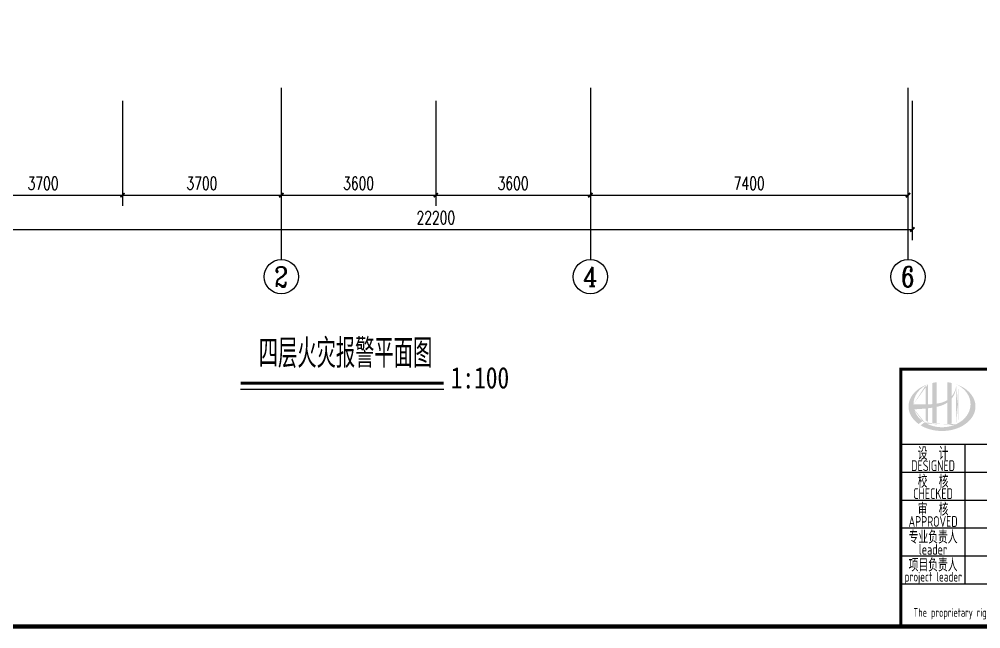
# Model space of a CAD drawing. Extents: x 6250600 to 6678662, y -692028 to -290561.
# Drawn here: x 6563897 to 6586298, y -556951 to -542747 of the extents above; entities that cross this region are included whole.
import ezdxf
from ezdxf.enums import TextEntityAlignment as Align

# ---------------------------------------------------------------- set-up
doc = ezdxf.new("R2010")
doc.units = 0
doc.header["$LTSCALE"] = 1000
doc.header["$MEASUREMENT"] = 0
doc.layers.get('0').update_dxf_attribs({"linetype": 'CONTINUOUS'})
doc.layers.get('Defpoints').update_dxf_attribs({"linetype": 'CONTINUOUS'})
for name, color, linetype in [('AXIS_TEXT', 7, 'CONTINUOUS'), ('PUB_TITLE', 4, 'CONTINUOUS'), ('图名', 15, 'CONTINUOUS'), ('建筑底图', 251, 'CONTINUOUS')]:
    doc.layers.add(name, color=color, linetype=linetype)
doc.styles.add('_TCH_AXIS', font='COMPLEX', dxfattribs={"bigfont": 'GBCBIG'})
doc.styles.add('_TCH_DIM_T3', font='SIMPLEX', dxfattribs={"width": 0.705882, "bigfont": 'GBCBIG'})
doc.styles.add('AHD', font='sceie.shx', dxfattribs={"width": 0.7, "bigfont": 'sceic.shx'})
doc.styles.add('COMPLEX', font='COMPLEX')
doc.styles.add('sceie', font='sceie.shx', dxfattribs={"width": 0.7, "bigfont": 'sceic.shx'})
doc.styles.add('宋体', font='', dxfattribs={"width": 0.7})
doc.styles.get('宋体').set_extended_font_data('SimSun')
doc.dimstyles.new('_TCH_ARCH&&100', dxfattribs={"dimtxt": 297.5, "dimasz": 100, "dimexe": 250, "dimexo": 300, "dimgap": 126.25, "dimtad": 1, "dimdec": 0, "dimzin": 0, "dimdsep": 46, "dimtxsty": '_TCH_DIM_T3', "dimblk": 'ARCHTICK', "dimcen": 0.09, "dimclrt": 7, "dimazin": 2, "dimtfac": 1, "dimtdec": 0, "dimtix": 1, "dimtmove": 2, "dimatfit": 3, "dimfxl": 0, "dimtolj": 1, "dimtzin": 0, "dimarcsym": 0})

# ---------------------------------------------------------------- blocks, each defined once
blk = doc.blocks.new('_AXISO')
blk.add_circle((0, 0), 0.5)
at = {"layer": 'AXIS_TEXT', "style": 'COMPLEX', "width": 1.041667}
blk.add_attdef('A', text='', height=0.56, dxfattribs=at).set_placement((-0.25, -0.28), (0.25, -0.28), align=Align.FIT)
blk = doc.blocks.new('_ArchTick')
at = {"color": 0, "linetype": 'ByBlock', "const_width": 0.4}
blk.add_lwpolyline([(-0.5, -0.5), (0.5, 0.5)], dxfattribs=at)
blk = doc.blocks.new('*D583')
at = {"layer": 'Defpoints', "color": 0, "transparency": 16777216}
for p in [(6562503, -544347), (6584703, -544347), (6584703, -547647)]:
    blk.add_point(p, dxfattribs=at)
at = {"layer": '建筑底图', "color": 0, "lineweight": -2, "transparency": 16777216}
for p, q in [((6562503, -544647), (6562503, -547897)), ((6584703, -544647), (6584703, -547897)), ((6562503, -547647), (6584703, -547647))]:
    blk.add_line(p, q, dxfattribs=at)
at = {"layer": '建筑底图', "color": 0, "lineweight": -2, "transparency": 16777216, "xscale": 100, "yscale": 100, "zscale": 100, "rotation": 180}
blk.add_blockref('_ArchTick', (6562503, -547647), dxfattribs=at)
at = {"layer": '建筑底图', "color": 0, "lineweight": -2, "transparency": 16777216, "xscale": 100, "yscale": 100, "zscale": 100}
blk.add_blockref('_ArchTick', (6584703, -547647), dxfattribs=at)
at = {"layer": '建筑底图', "color": 7, "transparency": 16777216, "insert": (6573603, -547372), "char_height": 297.5, "attachment_point": 5, "style": '_TCH_DIM_T3'}
blk.add_mtext('\\A1;22200', dxfattribs=at)
blk = doc.blocks.new('*D584')
at = {"layer": 'Defpoints', "color": 0, "transparency": 16777216}
for p in [(6562603, -544347), (6566303, -544347), (6566303, -546847)]:
    blk.add_point(p, dxfattribs=at)
at = {"layer": '建筑底图', "color": 0, "lineweight": -2, "transparency": 16777216}
for p, q in [((6562603, -544647), (6562603, -547097)), ((6566303, -544647), (6566303, -547097)), ((6562603, -546847), (6566303, -546847))]:
    blk.add_line(p, q, dxfattribs=at)
at = {"layer": '建筑底图', "color": 0, "lineweight": -2, "transparency": 16777216, "xscale": 100, "yscale": 100, "zscale": 100, "rotation": 180}
blk.add_blockref('_ArchTick', (6562603, -546847), dxfattribs=at)
at = {"layer": '建筑底图', "color": 0, "lineweight": -2, "transparency": 16777216, "xscale": 100, "yscale": 100, "zscale": 100}
blk.add_blockref('_ArchTick', (6566303, -546847), dxfattribs=at)
at = {"layer": '建筑底图', "color": 7, "transparency": 16777216, "insert": (6564453, -546572), "char_height": 297.5, "attachment_point": 5, "style": '_TCH_DIM_T3'}
blk.add_mtext('\\A1;3700', dxfattribs=at)
blk = doc.blocks.new('*D585')
at = {"layer": 'Defpoints', "color": 0, "transparency": 16777216}
for p in [(6566303, -544347), (6570003, -544347), (6570003, -546847)]:
    blk.add_point(p, dxfattribs=at)
at = {"layer": '建筑底图', "color": 0, "lineweight": -2, "transparency": 16777216}
for p, q in [((6566303, -544647), (6566303, -547097)), ((6570003, -544647), (6570003, -547097)), ((6566303, -546847), (6570003, -546847))]:
    blk.add_line(p, q, dxfattribs=at)
at = {"layer": '建筑底图', "color": 0, "lineweight": -2, "transparency": 16777216, "xscale": 100, "yscale": 100, "zscale": 100, "rotation": 180}
blk.add_blockref('_ArchTick', (6566303, -546847), dxfattribs=at)
at = {"layer": '建筑底图', "color": 0, "lineweight": -2, "transparency": 16777216, "xscale": 100, "yscale": 100, "zscale": 100}
blk.add_blockref('_ArchTick', (6570003, -546847), dxfattribs=at)
at = {"layer": '建筑底图', "color": 7, "transparency": 16777216, "insert": (6568153, -546572), "char_height": 297.5, "attachment_point": 5, "style": '_TCH_DIM_T3'}
blk.add_mtext('\\A1;3700', dxfattribs=at)
blk = doc.blocks.new('*D586')
at = {"layer": 'Defpoints', "color": 0, "transparency": 16777216}
for p in [(6570003, -544347), (6573603, -544347), (6573603, -546847)]:
    blk.add_point(p, dxfattribs=at)
at = {"layer": '建筑底图', "color": 0, "lineweight": -2, "transparency": 16777216}
for p, q in [((6570003, -544647), (6570003, -547097)), ((6573603, -544647), (6573603, -547097)), ((6570003, -546847), (6573603, -546847))]:
    blk.add_line(p, q, dxfattribs=at)
at = {"layer": '建筑底图', "color": 0, "lineweight": -2, "transparency": 16777216, "xscale": 100, "yscale": 100, "zscale": 100, "rotation": 180}
blk.add_blockref('_ArchTick', (6570003, -546847), dxfattribs=at)
at = {"layer": '建筑底图', "color": 0, "lineweight": -2, "transparency": 16777216, "xscale": 100, "yscale": 100, "zscale": 100}
blk.add_blockref('_ArchTick', (6573603, -546847), dxfattribs=at)
at = {"layer": '建筑底图', "color": 7, "transparency": 16777216, "insert": (6571803, -546572), "char_height": 297.5, "attachment_point": 5, "style": '_TCH_DIM_T3'}
blk.add_mtext('\\A1;3600', dxfattribs=at)
blk = doc.blocks.new('*D587')
at = {"layer": 'Defpoints', "color": 0, "transparency": 16777216}
for p in [(6573603, -544347), (6577203, -544347), (6577203, -546847)]:
    blk.add_point(p, dxfattribs=at)
at = {"layer": '建筑底图', "color": 0, "lineweight": -2, "transparency": 16777216}
for p, q in [((6573603, -544647), (6573603, -547097)), ((6577203, -544647), (6577203, -547097)), ((6573603, -546847), (6577203, -546847))]:
    blk.add_line(p, q, dxfattribs=at)
at = {"layer": '建筑底图', "color": 0, "lineweight": -2, "transparency": 16777216, "xscale": 100, "yscale": 100, "zscale": 100, "rotation": 180}
blk.add_blockref('_ArchTick', (6573603, -546847), dxfattribs=at)
at = {"layer": '建筑底图', "color": 0, "lineweight": -2, "transparency": 16777216, "xscale": 100, "yscale": 100, "zscale": 100}
blk.add_blockref('_ArchTick', (6577203, -546847), dxfattribs=at)
at = {"layer": '建筑底图', "color": 7, "transparency": 16777216, "insert": (6575403, -546572), "char_height": 297.5, "attachment_point": 5, "style": '_TCH_DIM_T3'}
blk.add_mtext('\\A1;3600', dxfattribs=at)
blk = doc.blocks.new('*D588')
at = {"layer": 'Defpoints', "color": 0, "transparency": 16777216}
for p in [(6577203, -544347), (6584603, -544347), (6584603, -546847)]:
    blk.add_point(p, dxfattribs=at)
at = {"layer": '建筑底图', "color": 0, "lineweight": -2, "transparency": 16777216}
for p, q in [((6577203, -544647), (6577203, -547097)), ((6584603, -544647), (6584603, -547097)), ((6577203, -546847), (6584603, -546847))]:
    blk.add_line(p, q, dxfattribs=at)
at = {"layer": '建筑底图', "color": 0, "lineweight": -2, "transparency": 16777216, "xscale": 100, "yscale": 100, "zscale": 100, "rotation": 180}
blk.add_blockref('_ArchTick', (6577203, -546847), dxfattribs=at)
at = {"layer": '建筑底图', "color": 0, "lineweight": -2, "transparency": 16777216, "xscale": 100, "yscale": 100, "zscale": 100}
blk.add_blockref('_ArchTick', (6584603, -546847), dxfattribs=at)
at = {"layer": '建筑底图', "color": 7, "transparency": 16777216, "insert": (6580903, -546572), "char_height": 297.5, "attachment_point": 5, "style": '_TCH_DIM_T3'}
blk.add_mtext('\\A1;7400', dxfattribs=at)

msp = doc.modelspace()

# ---------------------------------------------------------------- hatches: boundary and pattern name
h = msp.add_hatch(color=256)
edge = h.paths.add_edge_path()
edge.add_spline(control_points=[(6585274.2, -551779.3), (6585280.3, -551777.9), (6585286.4, -551776.5), (6585335.5, -551764.6), (6585378.1, -551751.6), (6585453.1, -551720.5), (6585486, -551703.5), (6585516.8, -551682.9)], knot_values=[61.629012, 61.629012, 61.629012, 61.629012, 63.3304306, 63.3304306, 75.3536336, 75.3536336, 85.3986489, 85.3986489, 85.3986489, 85.3986489], degree=3, periodic=0)
edge.add_line((6585516.8, -551682.9), (6585516.8, -552193.2))
edge.add_spline(control_points=[(6585516.8, -552193.2), (6585534, -552190.4), (6585551, -552187.1), (6585585.8, -552179), (6585603.5, -552174.2), (6585620.8, -552168.7)], knot_values=[4.9084564, 4.9084564, 4.9084564, 4.9084564, 4.9928212, 4.9928212, 5.0830337, 5.0830337, 5.0830337, 5.0830337], degree=3, periodic=0)
edge.add_line((6585620.8, -552168.7), (6585620.8, -551587.3))
edge.add_spline(control_points=[(6585620.8, -551587.3), (6585629.5, -551576.4), (6585637.7, -551565), (6585663.8, -551525.4), (6585679.4, -551495.4), (6585708.7, -551422.6), (6585719.9, -551378.8), (6585724.6, -551333.5), (6585724.7, -551332.2), (6585724.8, -551331)], knot_values=[97.9917441, 97.9917441, 97.9917441, 97.9917441, 101.6421898, 101.6421898, 110.3379755, 110.3379755, 121.9343221, 121.9343221, 122.2706915, 122.2706915, 122.2706915, 122.2706915], degree=3, periodic=0)
edge.add_line((6585724.8, -551331), (6585724.8, -551260.5))
edge.add_spline(control_points=[(6585724.8, -551260.5), (6585724.8, -551268.2), (6585724.4, -551275.9), (6585723.8, -551283.6)], knot_values=[126.194075, 126.194075, 126.194075, 126.194075, 128.3967624, 128.3967624, 128.3967624, 128.3967624], degree=3, periodic=0)
edge.add_spline(control_points=[(6585723.8, -551283.6), (6585723.4, -551289.8), (6585722.7, -551296), (6585722, -551302.2)], knot_values=[124.4170495, 124.4170495, 124.4170495, 124.4170495, 126.194075, 126.194075, 126.194075, 126.194075], degree=3, periodic=0)
edge.add_spline(control_points=[(6585722, -551302.2), (6585720.8, -551311.3), (6585719.4, -551320.4), (6585717.6, -551329.5)], knot_values=[121.8052898, 121.8052898, 121.8052898, 121.8052898, 124.4170495, 124.4170495, 124.4170495, 124.4170495], degree=3, periodic=0)
edge.add_spline(control_points=[(6585717.6, -551329.5), (6585715.2, -551341.7), (6585712.2, -551353.8), (6585708.8, -551365.8)], knot_values=[118.3157402, 118.3157402, 118.3157402, 118.3157402, 121.8052898, 121.8052898, 121.8052898, 121.8052898], degree=3, periodic=0)
edge.add_spline(control_points=[(6585708.8, -551365.8), (6585705.3, -551377.9), (6585701.2, -551389.9), (6585696.7, -551401.8)], knot_values=[114.7959879, 114.7959879, 114.7959879, 114.7959879, 118.3157402, 118.3157402, 118.3157402, 118.3157402], degree=3, periodic=0)
edge.add_spline(control_points=[(6585696.7, -551401.8), (6585692.2, -551413.5), (6585687.2, -551425), (6585681.8, -551436.4)], knot_values=[111.3296409, 111.3296409, 111.3296409, 111.3296409, 114.7959879, 114.7959879, 114.7959879, 114.7959879], degree=3, periodic=0)
edge.add_spline(control_points=[(6585681.8, -551436.4), (6585676.2, -551447.9), (6585670.2, -551459.3), (6585663.8, -551470.4)], knot_values=[107.7952896, 107.7952896, 107.7952896, 107.7952896, 111.3296409, 111.3296409, 111.3296409, 111.3296409], degree=3, periodic=0)
edge.add_spline(control_points=[(6585663.8, -551470.4), (6585657.5, -551481.2), (6585650.7, -551491.7), (6585643.6, -551502)], knot_values=[104.3435789, 104.3435789, 104.3435789, 104.3435789, 107.7952896, 107.7952896, 107.7952896, 107.7952896], degree=3, periodic=0)
edge.add_spline(control_points=[(6585643.6, -551502), (6585636.4, -551512.4), (6585628.8, -551522.4), (6585620.8, -551532.1)], knot_values=[100.8506997, 100.8506997, 100.8506997, 100.8506997, 104.3435789, 104.3435789, 104.3435789, 104.3435789], degree=3, periodic=0)
edge.add_line((6585620.8, -551532.1), (6585620.8, -551222.9))
edge.add_spline(control_points=[(6585620.8, -551222.9), (6585586.8, -551215.3), (6585552, -551209.4), (6585516.8, -551205.3)], knot_values=[4.4239994, 4.4239994, 4.4239994, 4.4239994, 4.5587406, 4.5587406, 4.5587406, 4.5587406], degree=3, periodic=0)
edge.add_line((6585516.8, -551205.3), (6585516.8, -551623.5))
edge.add_spline(control_points=[(6585516.8, -551623.5), (6585444.9, -551668), (6585360.7, -551691.2), (6585274.2, -551704.3)], knot_values=[63.2462151, 63.2462151, 63.2462151, 63.2462151, 87.6891235, 87.6891235, 87.6891235, 87.6891235], degree=3, periodic=0)
edge.add_line((6585274.2, -551704.3), (6585274.2, -551205.3))
edge.add_spline(control_points=[(6585274.2, -551205.3), (6585239, -551209.4), (6585204.2, -551215.3), (6585170.2, -551222.9)], knot_values=[4.8660382, 4.8660382, 4.8660382, 4.8660382, 5.0007773, 5.0007773, 5.0007773, 5.0007773], degree=3, periodic=0)
edge.add_line((6585170.2, -551222.9), (6585170.2, -551715.7))
edge.add_spline(control_points=[(6585170.2, -551715.7), (6585168.5, -551715.8), (6585133.6, -551718.5), (6585098.9, -551720.2), (6585066.2, -551721.2)], knot_values=[43.6573559, 43.6573559, 43.6573559, 43.6573559, 44.1342527, 53.4970917, 53.4970917, 53.4970917, 53.4970917], degree=3, periodic=0)
edge.add_line((6585066.2, -551721.2), (6585066.2, -551252.1))
edge.add_spline(control_points=[(6585066.2, -551252.1), (6585049.1, -551258), (6585032.4, -551264.3), (6585016, -551271)], knot_values=[5.1415698, 5.1415698, 5.1415698, 5.1415698, 5.2129208, 5.2129208, 5.2129208, 5.2129208], degree=3, periodic=0)
edge.add_spline(control_points=[(6585016, -551271), (6585009.1, -551273.8), (6585002.2, -551276.7), (6584970, -551290.9), (6584945.5, -551303.2), (6584922, -551316.4)], knot_values=[5.2129208, 5.2129208, 5.2129208, 5.2129208, 5.2429596, 5.2429596, 5.3556227, 5.3556227, 5.3556227, 5.3556227], degree=3, periodic=0)
edge.add_spline(control_points=[(6584922, -551316.4), (6584907.1, -551324.7), (6584892.7, -551333.5), (6584878.7, -551342.6)], knot_values=[5.3556227, 5.3556227, 5.3556227, 5.3556227, 5.4269737, 5.4269737, 5.4269737, 5.4269737], degree=3, periodic=0)
edge.add_spline(control_points=[(6584878.7, -551342.6), (6584871.3, -551347.4), (6584864, -551352.3), (6584850.5, -551361.8), (6584844.2, -551366.3), (6584838.1, -551370.9)], knot_values=[5.4269737, 5.4269737, 5.4269737, 5.4269737, 5.4647645, 5.4647645, 5.4983247, 5.4983247, 5.4983247, 5.4983247], degree=3, periodic=0)
edge.add_spline(control_points=[(6584838.1, -551370.9), (6584812, -551390.5), (6584788, -551411.4), (6584766.1, -551433.3)], knot_values=[5.4983247, 5.4983247, 5.4983247, 5.4983247, 5.6410266, 5.6410266, 5.6410266, 5.6410266], degree=3, periodic=0)
edge.add_spline(control_points=[(6584766.1, -551433.3), (6584759.1, -551440.3), (6584752.3, -551447.4), (6584731.9, -551470), (6584719, -551485.8), (6584707.2, -551502)], knot_values=[5.6410266, 5.6410266, 5.6410266, 5.6410266, 5.6865694, 5.6865694, 5.7837285, 5.7837285, 5.7837285, 5.7837285], degree=3, periodic=0)
edge.add_spline(control_points=[(6584707.2, -551502), (6584692.1, -551522.8), (6584678.8, -551544.2), (6584665.7, -551569.2), (6584664, -551572.4), (6584662.5, -551575.5)], knot_values=[5.7837285, 5.7837285, 5.7837285, 5.7837285, 5.9083744, 5.9083744, 5.9264305, 5.9264305, 5.9264305, 5.9264305], degree=3, periodic=0)
edge.add_spline(control_points=[(6584662.5, -551575.5), (6584650, -551600.7), (6584640, -551626.3), (6584632.4, -551652.2)], knot_values=[5.9264305, 5.9264305, 5.9264305, 5.9264305, 6.0691324, 6.0691324, 6.0691324, 6.0691324], degree=3, periodic=0)
edge.add_spline(control_points=[(6584632.4, -551652.2), (6584629.2, -551663.3), (6584626.5, -551674.5), (6584621.1, -551700.7), (6584618.8, -551715.7), (6584617.4, -551730.8)], knot_values=[6.0691324, 6.0691324, 6.0691324, 6.0691324, 6.1301793, 6.1301793, 6.2118343, 6.2118343, 6.2118343, 6.2118343], degree=3, periodic=0)
edge.add_spline(control_points=[(6584617.4, -551730.8), (6584616.1, -551743.9), (6584615.5, -551757.1), (6584615.5, -551770.3)], knot_values=[6.2118343, 6.2118343, 6.2118343, 6.2118343, 6.2831853, 6.2831853, 6.2831853, 6.2831853], degree=3, periodic=0)
edge.add_spline(control_points=[(6584615.5, -551770.3), (6584615.5, -551779.7), (6584615.8, -551789), (6584616.5, -551798.3)], knot_values=[6.2831853, 6.2831853, 6.2831853, 6.2831853, 6.3336547, 6.3336547, 6.3336547, 6.3336547], degree=3, periodic=0)
edge.add_spline(control_points=[(6584616.5, -551798.3), (6584617.7, -551817), (6584620.2, -551835.6), (6584624, -551854.1)], knot_values=[6.3336547, 6.3336547, 6.3336547, 6.3336547, 6.4345936, 6.4345936, 6.4345936, 6.4345936], degree=3, periodic=0)
edge.add_spline(control_points=[(6584624, -551854.1), (6584624.2, -551855.3), (6584624.5, -551856.5), (6584628.4, -551875), (6584633.2, -551892.2), (6584639, -551909.2)], knot_values=[6.4345936, 6.4345936, 6.4345936, 6.4345936, 6.4412784, 6.4412784, 6.5355325, 6.5355325, 6.5355325, 6.5355325], degree=3, periodic=0)
edge.add_spline(control_points=[(6584639, -551909.2), (6584645.3, -551927.4), (6584652.8, -551945.5), (6584661.6, -551963.3)], knot_values=[6.5355325, 6.5355325, 6.5355325, 6.5355325, 6.6364714, 6.6364714, 6.6364714, 6.6364714], degree=3, periodic=0)
edge.add_spline(control_points=[(6584661.6, -551963.3), (6584663.8, -551967.8), (6584666, -551972.2), (6584675.4, -551989.9), (6584683.1, -552002.9), (6584691.5, -552015.7)], knot_values=[6.6364714, 6.6364714, 6.6364714, 6.6364714, 6.6618943, 6.6618943, 6.7374102, 6.7374102, 6.7374102, 6.7374102], degree=3, periodic=0)
edge.add_spline(control_points=[(6584691.5, -552015.7), (6584702.6, -552032.9), (6584715, -552049.7), (6584728.5, -552066.1)], knot_values=[6.7374102, 6.7374102, 6.7374102, 6.7374102, 6.8383491, 6.8383491, 6.8383491, 6.8383491], degree=3, periodic=0)
edge.add_spline(control_points=[(6584728.5, -552066.1), (6584734.5, -552073.2), (6584740.6, -552080.3), (6584755.1, -552096.3), (6584763.7, -552105.1), (6584772.5, -552113.7)], knot_values=[6.8383491, 6.8383491, 6.8383491, 6.8383491, 6.8825101, 6.8825101, 6.939288, 6.939288, 6.939288, 6.939288], degree=3, periodic=0)
edge.add_spline(control_points=[(6584772.5, -552113.7), (6584788.3, -552129.1), (6584805.2, -552143.9), (6584823.1, -552158.1)], knot_values=[6.939288, 6.939288, 6.939288, 6.939288, 7.0402268, 7.0402268, 7.0402268, 7.0402268], degree=3, periodic=0)
edge.add_spline(control_points=[(6584823.1, -552158.1), (6584832, -552165.2), (6584841.2, -552172.2), (6584850.7, -552179)], knot_values=[7.0402268, 7.0402268, 7.0402268, 7.0402268, 7.0906963, 7.0906963, 7.0906963, 7.0906963], degree=3, periodic=0)
edge.add_line((6584850.7, -552179), (6584941.8, -552110.6))
edge.add_ellipse((6585395.5, -551718.3), major_axis=(665, 0), ratio=0.8066765, start_angle=192.81901, end_angle=226.98533, ccw=False)
edge.add_spline(control_points=[(6584747.1, -551837.4), (6584771.1, -551835.9), (6584795.2, -551834.4), (6584883.9, -551828.9), (6584948.7, -551824.6), (6585014.2, -551818.3)], knot_values=[11.3982633, 11.3982633, 11.3982633, 11.3982633, 18.4072897, 18.4072897, 37.1809397, 37.1809397, 37.1809397, 37.1809397], degree=3, periodic=0)
edge.add_line((6585014.2, -551818.3), (6585014.2, -552097.3))
edge.add_spline(control_points=[(6585014.2, -552097.3), (6585017.7, -552099.6), (6585021.3, -552101.8), (6585038.3, -552112), (6585052, -552119.5), (6585066.2, -552126.7)], knot_values=[4.0499446, 4.0499446, 4.0499446, 4.0499446, 4.0720206, 4.0720206, 4.153257, 4.153257, 4.153257, 4.153257], degree=3, periodic=0)
edge.add_line((6585066.2, -552126.7), (6585066.2, -551812.8))
edge.add_spline(control_points=[(6585066.2, -551812.8), (6585098.4, -551809.1), (6585130.7, -551804.9), (6585165.6, -551799.5), (6585167.9, -551799.2), (6585170.2, -551798.8)], knot_values=[42.1350086, 42.1350086, 42.1350086, 42.1350086, 51.3072277, 51.3072277, 51.9485742, 51.9485742, 51.9485742, 51.9485742], degree=3, periodic=0)
edge.add_line((6585170.2, -551798.8), (6585170.2, -552168.7))
edge.add_spline(control_points=[(6585170.2, -552168.7), (6585203.8, -552179.3), (6585238.7, -552187.5), (6585274.2, -552193.2)], knot_values=[4.3417397, 4.3417397, 4.3417397, 4.3417397, 4.5163155, 4.5163155, 4.5163155, 4.5163155], degree=3, periodic=0)
edge.add_line((6585274.2, -552193.2), (6585274.2, -551779.3))
edge = h.paths.add_edge_path(flags=16)
edge.add_ellipse((6585395.5, -551718.3), major_axis=(665, 0), ratio=0.8066765, start_angle=124.98746, end_angle=179.99898, ccw=False)
edge.add_line((6585014.2, -551278.8), (6585014.2, -551722.4))
edge.add_spline(control_points=[(6585014.2, -551722.4), (6584918.8, -551723.7), (6584824.9, -551720.7), (6584730.5, -551718.3)], knot_values=[11.2737302, 11.2737302, 11.2737302, 11.2737302, 38.6875129, 38.6875129, 38.6875129, 38.6875129], degree=3, periodic=0)
edge = h.paths.add_edge_path()
edge.add_spline(control_points=[(6584896.7, -552209.5), (6584927.7, -552228.4), (6584960.9, -552245.7), (6585045.5, -552282.9), (6585098.8, -552300.8), (6585209.5, -552327.4), (6585267, -552336.1), (6585383.1, -552343.9), (6585441.8, -552342.9), (6585557.3, -552331.4), (6585614.2, -552320.9), (6585723.2, -552290.9), (6585775.4, -552271.3), (6585872.3, -552224.5), (6585917, -552197.1), (6585997, -552136.2), (6586032.2, -552102.6), (6586091.5, -552031.1), (6586115.6, -551993.2), (6586152, -551915.1), (6586164.3, -551874.9), (6586176.9, -551793.7), (6586177.1, -551752.7), (6586165.7, -551671.2), (6586153.9, -551630.7), (6586118.3, -551552), (6586094.5, -551513.8), (6586035.6, -551441.6), (6586000.6, -551407.7), (6585920.8, -551346), (6585876, -551318.3), (6585794.9, -551278.5), (6585760.5, -551264.3), (6585724.8, -551252.1)], knot_values=[0.8864206, 0.8864206, 0.8864206, 0.8864206, 1.0405566, 1.0405566, 1.2611724, 1.2611724, 1.4817883, 1.4817883, 1.7024042, 1.7024042, 1.9230201, 1.9230201, 2.1436359, 2.1436359, 2.3642518, 2.3642518, 2.5848677, 2.5848677, 2.8054836, 2.8054836, 3.0260994, 3.0260994, 3.2467153, 3.2467153, 3.4685202, 3.4685202, 3.6903251, 3.6903251, 3.9121301, 3.9121301, 4.133935, 4.133935, 4.2832086, 4.2832086, 4.2832086, 4.2832086], degree=3, periodic=0)
edge.add_line((6585724.8, -551252.1), (6585724.8, -551252.2))
edge.add_spline(control_points=[(6585724.8, -551252.3), (6585724.9, -551255), (6585724.9, -551257.8), (6585724.8, -551260.5)], knot_values=[128.3967624, 128.3967624, 128.3967624, 128.3967624, 129.1921934, 129.1921934, 129.1921934, 129.1921934], degree=3, periodic=0)
edge.add_line((6585724.8, -551260.5), (6585724.8, -552184.4))
edge.add_ellipse((6585395.5, -551718.3), major_axis=(665, 0), ratio=0.8066765, start_angle=232.10542, end_angle=299.68334, ccw=False)
edge.add_line((6584987, -552141.7), (6584896.7, -552209.5))
edge = h.paths.add_edge_path(flags=16)
edge.add_ellipse((6585395.5, -551718.3), major_axis=(665, 0), ratio=0.8066765, start_angle=304.98746, end_angle=415.01211, ccw=False)
edge.add_line((6585776.8, -552157.8), (6585776.8, -551278.8))
h = msp.add_hatch(color=256)
edge = h.paths.add_edge_path()
edge.add_spline(control_points=[(6585274.2, -551779.3), (6585280.3, -551777.9), (6585286.4, -551776.5), (6585335.5, -551764.6), (6585378.1, -551751.6), (6585453.1, -551720.5), (6585486, -551703.5), (6585516.8, -551682.9)], knot_values=[61.629012, 61.629012, 61.629012, 61.629012, 63.3304306, 63.3304306, 75.3536336, 75.3536336, 85.3986489, 85.3986489, 85.3986489, 85.3986489], degree=3, periodic=0)
edge.add_line((6585516.8, -551682.9), (6585516.8, -552193.2))
edge.add_spline(control_points=[(6585516.8, -552193.2), (6585534, -552190.4), (6585551, -552187.1), (6585585.8, -552179), (6585603.5, -552174.2), (6585620.8, -552168.7)], knot_values=[4.9084564, 4.9084564, 4.9084564, 4.9084564, 4.9928212, 4.9928212, 5.0830337, 5.0830337, 5.0830337, 5.0830337], degree=3, periodic=0)
edge.add_line((6585620.8, -552168.7), (6585620.8, -551587.3))
edge.add_spline(control_points=[(6585620.8, -551587.3), (6585629.5, -551576.4), (6585637.7, -551565), (6585663.8, -551525.4), (6585679.4, -551495.4), (6585708.7, -551422.6), (6585719.9, -551378.8), (6585724.6, -551333.5), (6585724.7, -551332.2), (6585724.8, -551331)], knot_values=[97.9917441, 97.9917441, 97.9917441, 97.9917441, 101.6421898, 101.6421898, 110.3379755, 110.3379755, 121.9343221, 121.9343221, 122.2706915, 122.2706915, 122.2706915, 122.2706915], degree=3, periodic=0)
edge.add_line((6585724.8, -551331), (6585724.8, -551260.5))
edge.add_spline(control_points=[(6585724.8, -551260.5), (6585724.8, -551268.2), (6585724.4, -551275.9), (6585723.8, -551283.6)], knot_values=[126.194075, 126.194075, 126.194075, 126.194075, 128.3967624, 128.3967624, 128.3967624, 128.3967624], degree=3, periodic=0)
edge.add_spline(control_points=[(6585723.8, -551283.6), (6585723.4, -551289.8), (6585722.7, -551296), (6585722, -551302.2)], knot_values=[124.4170495, 124.4170495, 124.4170495, 124.4170495, 126.194075, 126.194075, 126.194075, 126.194075], degree=3, periodic=0)
edge.add_spline(control_points=[(6585722, -551302.2), (6585720.8, -551311.3), (6585719.4, -551320.4), (6585717.6, -551329.5)], knot_values=[121.8052898, 121.8052898, 121.8052898, 121.8052898, 124.4170495, 124.4170495, 124.4170495, 124.4170495], degree=3, periodic=0)
edge.add_spline(control_points=[(6585717.6, -551329.5), (6585715.2, -551341.7), (6585712.2, -551353.8), (6585708.8, -551365.8)], knot_values=[118.3157402, 118.3157402, 118.3157402, 118.3157402, 121.8052898, 121.8052898, 121.8052898, 121.8052898], degree=3, periodic=0)
edge.add_spline(control_points=[(6585708.8, -551365.8), (6585705.3, -551377.9), (6585701.2, -551389.9), (6585696.7, -551401.8)], knot_values=[114.7959879, 114.7959879, 114.7959879, 114.7959879, 118.3157402, 118.3157402, 118.3157402, 118.3157402], degree=3, periodic=0)
edge.add_spline(control_points=[(6585696.7, -551401.8), (6585692.2, -551413.5), (6585687.2, -551425), (6585681.8, -551436.4)], knot_values=[111.3296409, 111.3296409, 111.3296409, 111.3296409, 114.7959879, 114.7959879, 114.7959879, 114.7959879], degree=3, periodic=0)
edge.add_spline(control_points=[(6585681.8, -551436.4), (6585676.2, -551447.9), (6585670.2, -551459.3), (6585663.8, -551470.4)], knot_values=[107.7952896, 107.7952896, 107.7952896, 107.7952896, 111.3296409, 111.3296409, 111.3296409, 111.3296409], degree=3, periodic=0)
edge.add_spline(control_points=[(6585663.8, -551470.4), (6585657.5, -551481.2), (6585650.7, -551491.7), (6585643.6, -551502)], knot_values=[104.3435789, 104.3435789, 104.3435789, 104.3435789, 107.7952896, 107.7952896, 107.7952896, 107.7952896], degree=3, periodic=0)
edge.add_spline(control_points=[(6585643.6, -551502), (6585636.4, -551512.4), (6585628.8, -551522.4), (6585620.8, -551532.1)], knot_values=[100.8506997, 100.8506997, 100.8506997, 100.8506997, 104.3435789, 104.3435789, 104.3435789, 104.3435789], degree=3, periodic=0)
edge.add_line((6585620.8, -551532.1), (6585620.8, -551222.9))
edge.add_spline(control_points=[(6585620.8, -551222.9), (6585586.8, -551215.3), (6585552, -551209.4), (6585516.8, -551205.3)], knot_values=[4.4239994, 4.4239994, 4.4239994, 4.4239994, 4.5587406, 4.5587406, 4.5587406, 4.5587406], degree=3, periodic=0)
edge.add_line((6585516.8, -551205.3), (6585516.8, -551623.5))
edge.add_spline(control_points=[(6585516.8, -551623.5), (6585444.9, -551668), (6585360.7, -551691.2), (6585274.2, -551704.3)], knot_values=[63.2462151, 63.2462151, 63.2462151, 63.2462151, 87.6891235, 87.6891235, 87.6891235, 87.6891235], degree=3, periodic=0)
edge.add_line((6585274.2, -551704.3), (6585274.2, -551205.3))
edge.add_spline(control_points=[(6585274.2, -551205.3), (6585239, -551209.4), (6585204.2, -551215.3), (6585170.2, -551222.9)], knot_values=[4.8660382, 4.8660382, 4.8660382, 4.8660382, 5.0007773, 5.0007773, 5.0007773, 5.0007773], degree=3, periodic=0)
edge.add_line((6585170.2, -551222.9), (6585170.2, -551715.7))
edge.add_spline(control_points=[(6585170.2, -551715.7), (6585168.5, -551715.8), (6585133.6, -551718.5), (6585098.9, -551720.2), (6585066.2, -551721.2)], knot_values=[43.6573559, 43.6573559, 43.6573559, 43.6573559, 44.1342527, 53.4970917, 53.4970917, 53.4970917, 53.4970917], degree=3, periodic=0)
edge.add_line((6585066.2, -551721.2), (6585066.2, -551252.1))
edge.add_spline(control_points=[(6585066.2, -551252.1), (6585049.1, -551258), (6585032.4, -551264.3), (6585016, -551271)], knot_values=[5.1415698, 5.1415698, 5.1415698, 5.1415698, 5.2129208, 5.2129208, 5.2129208, 5.2129208], degree=3, periodic=0)
edge.add_spline(control_points=[(6585016, -551271), (6585009.1, -551273.8), (6585002.2, -551276.7), (6584970, -551290.9), (6584945.5, -551303.2), (6584922, -551316.4)], knot_values=[5.2129208, 5.2129208, 5.2129208, 5.2129208, 5.2429596, 5.2429596, 5.3556227, 5.3556227, 5.3556227, 5.3556227], degree=3, periodic=0)
edge.add_spline(control_points=[(6584922, -551316.4), (6584907.1, -551324.7), (6584892.7, -551333.5), (6584878.7, -551342.6)], knot_values=[5.3556227, 5.3556227, 5.3556227, 5.3556227, 5.4269737, 5.4269737, 5.4269737, 5.4269737], degree=3, periodic=0)
edge.add_spline(control_points=[(6584878.7, -551342.6), (6584871.3, -551347.4), (6584864, -551352.3), (6584850.5, -551361.8), (6584844.2, -551366.3), (6584838.1, -551370.9)], knot_values=[5.4269737, 5.4269737, 5.4269737, 5.4269737, 5.4647645, 5.4647645, 5.4983247, 5.4983247, 5.4983247, 5.4983247], degree=3, periodic=0)
edge.add_spline(control_points=[(6584838.1, -551370.9), (6584812, -551390.5), (6584788, -551411.4), (6584766.1, -551433.3)], knot_values=[5.4983247, 5.4983247, 5.4983247, 5.4983247, 5.6410266, 5.6410266, 5.6410266, 5.6410266], degree=3, periodic=0)
edge.add_spline(control_points=[(6584766.1, -551433.3), (6584759.1, -551440.3), (6584752.3, -551447.4), (6584731.9, -551470), (6584719, -551485.8), (6584707.2, -551502)], knot_values=[5.6410266, 5.6410266, 5.6410266, 5.6410266, 5.6865694, 5.6865694, 5.7837285, 5.7837285, 5.7837285, 5.7837285], degree=3, periodic=0)
edge.add_spline(control_points=[(6584707.2, -551502), (6584692.1, -551522.8), (6584678.8, -551544.2), (6584665.7, -551569.2), (6584664, -551572.4), (6584662.5, -551575.5)], knot_values=[5.7837285, 5.7837285, 5.7837285, 5.7837285, 5.9083744, 5.9083744, 5.9264305, 5.9264305, 5.9264305, 5.9264305], degree=3, periodic=0)
edge.add_spline(control_points=[(6584662.5, -551575.5), (6584650, -551600.7), (6584640, -551626.3), (6584632.4, -551652.2)], knot_values=[5.9264305, 5.9264305, 5.9264305, 5.9264305, 6.0691324, 6.0691324, 6.0691324, 6.0691324], degree=3, periodic=0)
edge.add_spline(control_points=[(6584632.4, -551652.2), (6584629.2, -551663.3), (6584626.5, -551674.5), (6584621.1, -551700.7), (6584618.8, -551715.7), (6584617.4, -551730.8)], knot_values=[6.0691324, 6.0691324, 6.0691324, 6.0691324, 6.1301793, 6.1301793, 6.2118343, 6.2118343, 6.2118343, 6.2118343], degree=3, periodic=0)
edge.add_spline(control_points=[(6584617.4, -551730.8), (6584616.1, -551743.9), (6584615.5, -551757.1), (6584615.5, -551770.3)], knot_values=[6.2118343, 6.2118343, 6.2118343, 6.2118343, 6.2831853, 6.2831853, 6.2831853, 6.2831853], degree=3, periodic=0)
edge.add_spline(control_points=[(6584615.5, -551770.3), (6584615.5, -551779.7), (6584615.8, -551789), (6584616.5, -551798.3)], knot_values=[6.2831853, 6.2831853, 6.2831853, 6.2831853, 6.3336547, 6.3336547, 6.3336547, 6.3336547], degree=3, periodic=0)
edge.add_spline(control_points=[(6584616.5, -551798.3), (6584617.7, -551817), (6584620.2, -551835.6), (6584624, -551854.1)], knot_values=[6.3336547, 6.3336547, 6.3336547, 6.3336547, 6.4345936, 6.4345936, 6.4345936, 6.4345936], degree=3, periodic=0)
edge.add_spline(control_points=[(6584624, -551854.1), (6584624.2, -551855.3), (6584624.5, -551856.5), (6584628.4, -551875), (6584633.2, -551892.2), (6584639, -551909.2)], knot_values=[6.4345936, 6.4345936, 6.4345936, 6.4345936, 6.4412784, 6.4412784, 6.5355325, 6.5355325, 6.5355325, 6.5355325], degree=3, periodic=0)
edge.add_spline(control_points=[(6584639, -551909.2), (6584645.3, -551927.4), (6584652.8, -551945.5), (6584661.6, -551963.3)], knot_values=[6.5355325, 6.5355325, 6.5355325, 6.5355325, 6.6364714, 6.6364714, 6.6364714, 6.6364714], degree=3, periodic=0)
edge.add_spline(control_points=[(6584661.6, -551963.3), (6584663.8, -551967.8), (6584666, -551972.2), (6584675.4, -551989.9), (6584683.1, -552002.9), (6584691.5, -552015.7)], knot_values=[6.6364714, 6.6364714, 6.6364714, 6.6364714, 6.6618943, 6.6618943, 6.7374102, 6.7374102, 6.7374102, 6.7374102], degree=3, periodic=0)
edge.add_spline(control_points=[(6584691.5, -552015.7), (6584702.6, -552032.9), (6584715, -552049.7), (6584728.5, -552066.1)], knot_values=[6.7374102, 6.7374102, 6.7374102, 6.7374102, 6.8383491, 6.8383491, 6.8383491, 6.8383491], degree=3, periodic=0)
edge.add_spline(control_points=[(6584728.5, -552066.1), (6584734.5, -552073.2), (6584740.6, -552080.3), (6584755.1, -552096.3), (6584763.7, -552105.1), (6584772.5, -552113.7)], knot_values=[6.8383491, 6.8383491, 6.8383491, 6.8383491, 6.8825101, 6.8825101, 6.939288, 6.939288, 6.939288, 6.939288], degree=3, periodic=0)
edge.add_spline(control_points=[(6584772.5, -552113.7), (6584788.3, -552129.1), (6584805.2, -552143.9), (6584823.1, -552158.1)], knot_values=[6.939288, 6.939288, 6.939288, 6.939288, 7.0402268, 7.0402268, 7.0402268, 7.0402268], degree=3, periodic=0)
edge.add_spline(control_points=[(6584823.1, -552158.1), (6584832, -552165.2), (6584841.2, -552172.2), (6584850.7, -552179)], knot_values=[7.0402268, 7.0402268, 7.0402268, 7.0402268, 7.0906963, 7.0906963, 7.0906963, 7.0906963], degree=3, periodic=0)
edge.add_line((6584850.7, -552179), (6584941.8, -552110.6))
edge.add_ellipse((6585395.5, -551718.3), major_axis=(665, 0), ratio=0.8066765, start_angle=192.81901, end_angle=226.98533, ccw=False)
edge.add_spline(control_points=[(6584747.1, -551837.4), (6584771.1, -551835.9), (6584795.2, -551834.4), (6584883.9, -551828.9), (6584948.7, -551824.6), (6585014.2, -551818.3)], knot_values=[11.3982633, 11.3982633, 11.3982633, 11.3982633, 18.4072897, 18.4072897, 37.1809397, 37.1809397, 37.1809397, 37.1809397], degree=3, periodic=0)
edge.add_line((6585014.2, -551818.3), (6585014.2, -552097.3))
edge.add_spline(control_points=[(6585014.2, -552097.3), (6585017.7, -552099.6), (6585021.3, -552101.8), (6585038.3, -552112), (6585052, -552119.5), (6585066.2, -552126.7)], knot_values=[4.0499446, 4.0499446, 4.0499446, 4.0499446, 4.0720206, 4.0720206, 4.153257, 4.153257, 4.153257, 4.153257], degree=3, periodic=0)
edge.add_line((6585066.2, -552126.7), (6585066.2, -551812.8))
edge.add_spline(control_points=[(6585066.2, -551812.8), (6585098.4, -551809.1), (6585130.7, -551804.9), (6585165.6, -551799.5), (6585167.9, -551799.2), (6585170.2, -551798.8)], knot_values=[42.1350086, 42.1350086, 42.1350086, 42.1350086, 51.3072277, 51.3072277, 51.9485742, 51.9485742, 51.9485742, 51.9485742], degree=3, periodic=0)
edge.add_line((6585170.2, -551798.8), (6585170.2, -552168.7))
edge.add_spline(control_points=[(6585170.2, -552168.7), (6585203.8, -552179.3), (6585238.7, -552187.5), (6585274.2, -552193.2)], knot_values=[4.3417397, 4.3417397, 4.3417397, 4.3417397, 4.5163155, 4.5163155, 4.5163155, 4.5163155], degree=3, periodic=0)
edge.add_line((6585274.2, -552193.2), (6585274.2, -551779.3))
edge = h.paths.add_edge_path(flags=16)
edge.add_ellipse((6585395.5, -551718.3), major_axis=(665, 0), ratio=0.8066765, start_angle=124.98746, end_angle=179.99898, ccw=False)
edge.add_line((6585014.2, -551278.8), (6585014.2, -551722.4))
edge.add_spline(control_points=[(6585014.2, -551722.4), (6584918.8, -551723.7), (6584824.9, -551720.7), (6584730.5, -551718.3)], knot_values=[11.2737302, 11.2737302, 11.2737302, 11.2737302, 38.6875129, 38.6875129, 38.6875129, 38.6875129], degree=3, periodic=0)
edge = h.paths.add_edge_path()
edge.add_spline(control_points=[(6584896.7, -552209.5), (6584927.7, -552228.4), (6584960.9, -552245.7), (6585045.5, -552282.9), (6585098.8, -552300.8), (6585209.5, -552327.4), (6585267, -552336.1), (6585383.1, -552343.9), (6585441.8, -552342.9), (6585557.3, -552331.4), (6585614.2, -552320.9), (6585723.2, -552290.9), (6585775.4, -552271.3), (6585872.3, -552224.5), (6585917, -552197.1), (6585997, -552136.2), (6586032.2, -552102.6), (6586091.5, -552031.1), (6586115.6, -551993.2), (6586152, -551915.1), (6586164.3, -551874.9), (6586176.9, -551793.7), (6586177.1, -551752.7), (6586165.7, -551671.2), (6586153.9, -551630.7), (6586118.3, -551552), (6586094.5, -551513.8), (6586035.6, -551441.6), (6586000.6, -551407.7), (6585920.8, -551346), (6585876, -551318.3), (6585794.9, -551278.5), (6585760.5, -551264.3), (6585724.8, -551252.1)], knot_values=[0.8864206, 0.8864206, 0.8864206, 0.8864206, 1.0405566, 1.0405566, 1.2611724, 1.2611724, 1.4817883, 1.4817883, 1.7024042, 1.7024042, 1.9230201, 1.9230201, 2.1436359, 2.1436359, 2.3642518, 2.3642518, 2.5848677, 2.5848677, 2.8054836, 2.8054836, 3.0260994, 3.0260994, 3.2467153, 3.2467153, 3.4685202, 3.4685202, 3.6903251, 3.6903251, 3.9121301, 3.9121301, 4.133935, 4.133935, 4.2832086, 4.2832086, 4.2832086, 4.2832086], degree=3, periodic=0)
edge.add_line((6585724.8, -551252.1), (6585724.8, -551252.2))
edge.add_spline(control_points=[(6585724.8, -551252.3), (6585724.9, -551255), (6585724.9, -551257.8), (6585724.8, -551260.5)], knot_values=[128.3967624, 128.3967624, 128.3967624, 128.3967624, 129.1921934, 129.1921934, 129.1921934, 129.1921934], degree=3, periodic=0)
edge.add_line((6585724.8, -551260.5), (6585724.8, -552184.4))
edge.add_ellipse((6585395.5, -551718.3), major_axis=(665, 0), ratio=0.8066765, start_angle=232.10542, end_angle=299.68334, ccw=False)
edge.add_line((6584987, -552141.7), (6584896.7, -552209.5))
edge = h.paths.add_edge_path(flags=16)
edge.add_ellipse((6585395.5, -551718.3), major_axis=(665, 0), ratio=0.8066765, start_angle=304.98746, end_angle=415.01211, ccw=False)
edge.add_line((6585776.8, -552157.8), (6585776.8, -551278.8))

# ---------------------------------------------------------------- linework, layer by layer
for p, q in [((6584437.7, -552650.9), (6602437.7, -552650.9)), ((6585937.7, -555900.9), (6585937.7, -552650.9)), ((6584437.7, -553300.9), (6589937.7, -553300.9)), ((6584437.7, -553950.9), (6589937.7, -553950.9)), ((6584437.7, -554600.9), (6589937.7, -554600.9)), ((6584437.7, -555250.9), (6602437.7, -555250.9)), ((6584437.7, -555900.9), (6602437.7, -555900.9)), ((6584437.7, -556900.9), (6602437.7, -556900.9))]:
    msp.add_line(p, q)
msp.add_lwpolyline([(6602437.7, -550900.9, 70, 70, 0), (6584437.7, -550900.9, 70, 70, 0), (6584437.7, -556900.9, 0, 0, 0)], format="xyseb")
at = {"const_width": 70}
msp.add_lwpolyline([(6584437.7, -550900.9), (6584437.7, -556900.9)], dxfattribs=at)
at = {"layer": 'PUB_TITLE', "color": 4, "const_width": 100}
msp.add_lwpolyline([(6546537.7, -556900.9), (6602437.7, -556900.9), (6602437.7, -516900.9), (6546537.7, -516900.9)], close=True, dxfattribs=at)
at = {"layer": '图名', "color": 3}
msp.add_line((6569053.9, -551364.1), (6573786.6, -551364.1), dxfattribs=at)
at = {"layer": '图名', "color": 3, "const_width": 70}
msp.add_lwpolyline([(6569053.9, -551230.9), (6573786.6, -551230.9)], dxfattribs=at)
at = {"layer": '建筑底图'}
for p, q in [((6570002.6, -544346.7), (6570002.6, -548346.7)), ((6577202.6, -544346.7), (6577202.6, -548346.7)), ((6584602.6, -544346.7), (6584602.6, -548346.7))]:
    msp.add_line(p, q, dxfattribs=at)

# ---------------------------------------------------------------- block references
ref = msp.add_blockref('_AXISO', (6570002.6, -548746.7), dxfattribs=dict(at, xscale=800, yscale=800, zscale=800))
ref.add_attrib('A', '2', dxfattribs={"layer": 'AXIS_TEXT', "color": 0, "height": 465.9, "style": '_TCH_AXIS'}).set_placement((6569847.3, -548979.7), (6570157.9, -548979.7), align=Align.FIT)
ref = msp.add_blockref('_AXISO', (6577202.6, -548746.7), dxfattribs=dict(at, xscale=800, yscale=800, zscale=800))
ref.add_attrib('A', '4', dxfattribs={"layer": 'AXIS_TEXT', "color": 0, "height": 445.4, "style": '_TCH_AXIS'}).set_placement((6577032.9, -548969.5), (6577372.3, -548969.5), align=Align.FIT)
ref = msp.add_blockref('_AXISO', (6584602.6, -548746.7), dxfattribs=dict(at, xscale=800, yscale=800, zscale=800))
ref.add_attrib('A', '6', dxfattribs={"layer": 'AXIS_TEXT', "color": 0, "height": 465.9, "style": '_TCH_AXIS'}).set_placement((6584447.3, -548979.7), (6584757.9, -548979.7), align=Align.FIT)

# ---------------------------------------------------------------- texts
at = {"style": 'AHD', "width": 0.8}
for s, height, p in [('设  计', 300, (6585187.7, -552850.9)), ('设  计', 300, (6585187.7, -552850.9)), ('DESIGNED', 250, (6585187.7, -553150.9)), ('DESIGNED', 250, (6585187.7, -553150.9)), ('校  核', 300, (6585187.7, -553500.9)), ('校  核', 300, (6585187.7, -553500.9)), ('CHECKED', 250, (6585187.7, -553800.9)), ('CHECKED', 250, (6585187.7, -553800.9)), ('审  核', 300, (6585187.7, -554150.9)), ('审  核', 300, (6585187.7, -554150.9)), ('APPROVED', 250, (6585187.7, -554450.9)), ('APPROVED', 250, (6585187.7, -554450.9)), ('专业负责人', 300, (6585187.7, -554800.9)), ('leader', 250, (6585187.7, -555100.9)), ('项目负责人', 300, (6585187.7, -555450.9)), ('project leader', 225, (6585191.7, -555770.9)), ('The proprietary right of this document belongs to Anhui Huadong Chemical And Medical Engineering  Co.,Ltd.  and any replication or transfer to the 3rd. side is forbidden without its permission. ', 200, (6593437.7, -556600.9)), ('The proprietary right of this document belongs to Anhui Huadong Chemical And Medical Engineering  Co.,Ltd.  and any replication or transfer to the 3rd. side is forbidden without its permission. ', 200, (6593437.7, -556600.9))]:
    msp.add_text(s, height=height, dxfattribs=at).set_placement(p, align=Align.MIDDLE)
at = {"layer": '图名', "color": 3, "style": '宋体', "width": 0.8}
msp.add_text('1:100', height=500, dxfattribs=at).set_placement((6573950.3, -551351))
at = {"layer": '建筑底图', "color": 0, "style": 'sceie', "width": 0.7}
msp.add_text('四层火灾报警平面图', height=675.18, dxfattribs=at).set_placement((6569477.5, -550870.1))

# ---------------------------------------------------------------- dimensions: what is measured, and where the dimension line sits
at = {"layer": '建筑底图'}
for p1, p2, distance, picture, middle in [((6562502.6, -544346.7), (6584702.6, -544346.7), -3300, '*D583', (6573602.6, -547371.7)), ((6562602.6, -544346.7), (6566302.6, -544346.7), -2500, '*D584', (6564452.6, -546571.7)), ((6566302.6, -544346.7), (6570002.6, -544346.7), -2500, '*D585', (6568152.6, -546571.7)), ((6570002.6, -544346.7), (6573602.6, -544346.7), -2500, '*D586', (6571802.6, -546571.7)), ((6573602.6, -544346.7), (6577202.6, -544346.7), -2500, '*D587', (6575402.6, -546571.7)), ((6577202.6, -544346.7), (6584602.6, -544346.7), -2500, '*D588', (6580902.6, -546571.7))]:
    dim = msp.add_aligned_dim(p1=p1, p2=p2, distance=distance, dimstyle='_TCH_ARCH&&100', dxfattribs=at)
    dim.commit()
    dim.dimension.update_dxf_attribs({"geometry": picture, "text_midpoint": middle})

doc.saveas('drawing.dxf')
